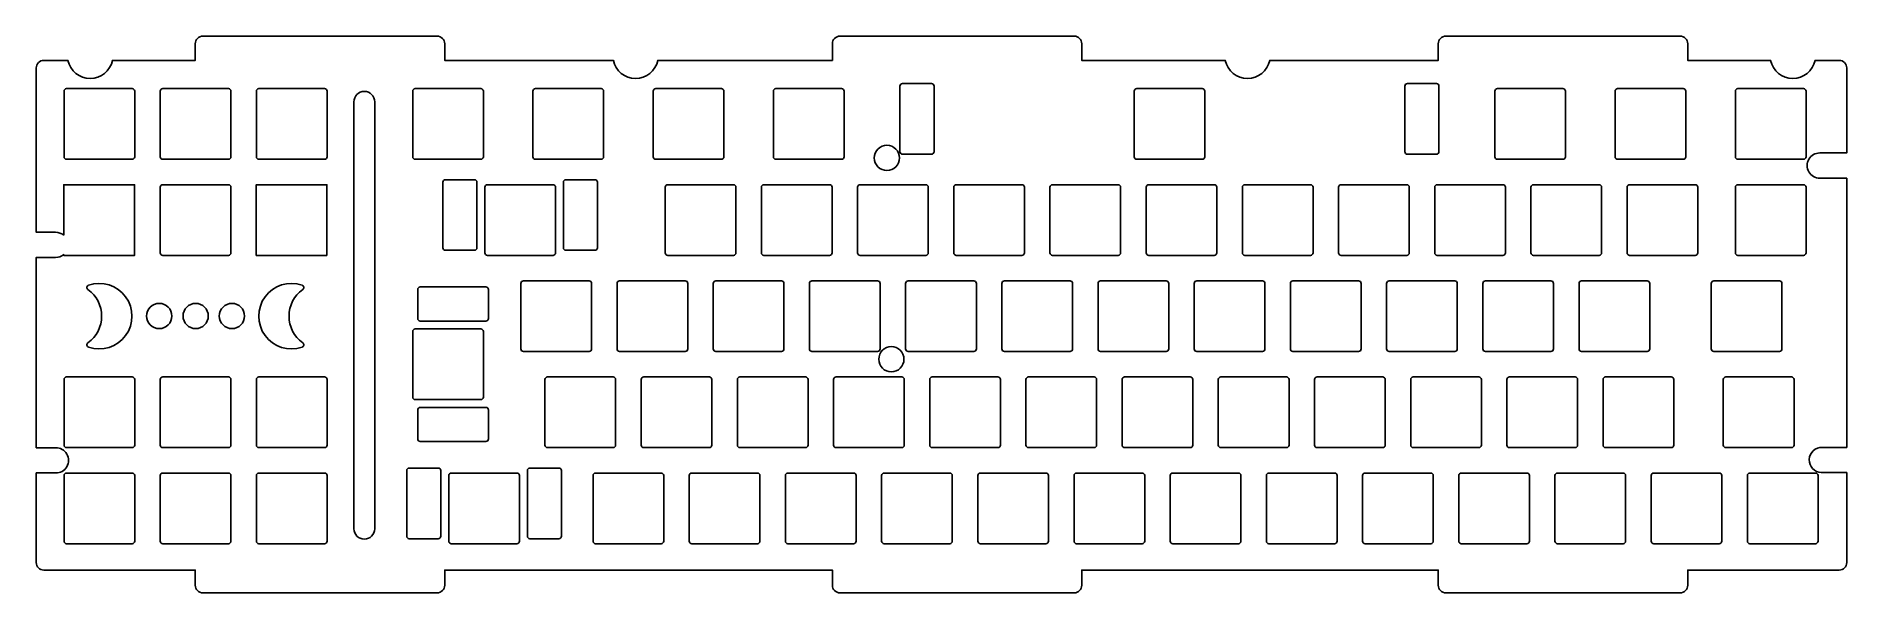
# Model space of a CAD drawing. Header units: millimetres. Extents: x -360 to -2, y -107 to 3.
import ezdxf

# ---------------------------------------------------------------- set-up
doc = ezdxf.new("R2010")
doc.units = ezdxf.units.MM
doc.layers.get('0').update_dxf_attribs({"linetype": 'CONTINUOUS'})

msp = doc.modelspace()

# ---------------------------------------------------------------- linework, layer by layer
for points in [[(-354.9, -36.58), (-354.9, -26.58), (-340.9, -26.58), (-340.9, -40.58), (-354.9, -40.58), (-354.9, -40.42, -0.177431), (-356.52, -41), (-360.37, -41), (-360.37, -78.71), (-356.5, -78.71, -1.019921), (-356.5, -83.71), (-360.37, -83.71), (-360.37, -101.46, 0.414214), (-358.87, -102.96), (-328.87, -102.96), (-328.87, -105.96, 0.414214), (-327.37, -107.46), (-280.97, -107.46, 0.414214), (-279.47, -105.96), (-279.47, -102.96), (-202.7, -102.96), (-202.7, -105.96, 0.414214), (-201.2, -107.46), (-154.8, -107.46, 0.414214), (-153.3, -105.96), (-153.3, -102.96), (-82.7, -102.96), (-82.7, -105.96, 0.414214), (-81.2, -107.46), (-34.8, -107.46, 0.414214), (-33.3, -105.96), (-33.3, -102.96), (-3.3, -102.96, 0.414214), (-1.8, -101.46), (-1.8, -83.63), (-6.82, -83.63), (-6.82, -83.63, -1), (-6.64, -78.63), (-1.8, -78.63), (-1.8, -25.28), (-7.14, -25.28, -1.000399), (-7.14, -20.28), (-1.8, -20.28), (-1.8, -3.44, 0.414214), (-3.3, -1.94), (-8.09, -1.94, -0.81227), (-16.9, -1.94), (-33.3, -1.94), (-33.3, 1.36, 0.414214), (-34.8, 2.86), (-81.2, 2.86, 0.414214), (-82.7, 1.36), (-82.7, -1.94), (-116.09, -1.94, -0.81227), (-124.9, -1.94), (-153.3, -1.94), (-153.3, 1.36, 0.414214), (-154.8, 2.86), (-201.2, 2.86, 0.414214), (-202.7, 1.36), (-202.7, -1.94), (-237.26, -1.94, -0.81227), (-246.07, -1.94), (-279.47, -1.94), (-279.47, 1.36, 0.414214), (-280.97, 2.86), (-327.37, 2.86, 0.414214), (-328.87, 1.36), (-328.87, -1.94), (-345.26, -1.94, -0.81227), (-354.07, -1.94), (-358.87, -1.94, 0.414214), (-360.37, -3.44), (-360.37, -36), (-356.52, -36), (-356.52, -36, -0.177431)], [(-354.9, -36.58), (-354.9, -26.58), (-340.9, -26.58), (-340.9, -40.58), (-354.9, -40.58), (-354.9, -40.42, -0.177431), (-356.52, -41), (-360.37, -41), (-360.37, -78.71), (-356.5, -78.71, -1.019921), (-356.5, -83.71), (-360.37, -83.71), (-360.37, -101.46, 0.414214), (-358.87, -102.96), (-328.87, -102.96), (-328.87, -105.96, 0.414214), (-327.37, -107.46), (-280.97, -107.46, 0.414214), (-279.47, -105.96), (-279.47, -102.96), (-202.7, -102.96), (-202.7, -105.96, 0.414214), (-201.2, -107.46), (-154.8, -107.46, 0.414214), (-153.3, -105.96), (-153.3, -102.96), (-82.7, -102.96), (-82.7, -105.96, 0.414214), (-81.2, -107.46), (-34.8, -107.46, 0.414214), (-33.3, -105.96), (-33.3, -102.96), (-3.3, -102.96, 0.414214), (-1.8, -101.46), (-1.8, -83.63), (-6.82, -83.63), (-6.82, -83.63, -1), (-6.64, -78.63), (-1.8, -78.63), (-1.8, -25.28), (-7.14, -25.28, -1.000399), (-7.14, -20.28), (-1.8, -20.28), (-1.8, -3.44, 0.414214), (-3.3, -1.94), (-8.09, -1.94, -0.81227), (-16.9, -1.94), (-33.3, -1.94), (-33.3, 1.36, 0.414214), (-34.8, 2.86), (-81.2, 2.86, 0.414214), (-82.7, 1.36), (-82.7, -1.94), (-116.09, -1.94, -0.81227), (-124.9, -1.94), (-153.3, -1.94), (-153.3, 1.36, 0.414214), (-154.8, 2.86), (-201.2, 2.86, 0.414214), (-202.7, 1.36), (-202.7, -1.94), (-237.26, -1.94, -0.81227), (-246.07, -1.94), (-279.47, -1.94), (-279.47, 1.36, 0.414214), (-280.97, 2.86), (-327.37, 2.86, 0.414214), (-328.87, 1.36), (-328.87, -1.94), (-345.26, -1.94, -0.81227), (-354.07, -1.94), (-358.87, -1.94, 0.414214), (-360.37, -3.44), (-360.37, -36), (-356.52, -36), (-356.52, -36, -0.177431)], [(-188.81, -6.53, 0.414214), (-189.31, -7.03), (-189.31, -20.03, 0.414214), (-188.81, -20.53), (-183.06, -20.53, 0.414214), (-182.56, -20.03), (-182.56, -7.03, 0.414214), (-183.06, -6.53)], [(-188.81, -6.53, 0.414214), (-189.31, -7.03), (-189.31, -20.03, 0.414214), (-188.81, -20.53), (-183.06, -20.53, 0.414214), (-182.56, -20.03), (-182.56, -7.03, 0.414214), (-183.06, -6.53)], [(-82.56, -7.03, 0.414214), (-83.06, -6.53), (-88.81, -6.53, 0.414214), (-89.31, -7.03), (-89.31, -20.03, 0.414214), (-88.81, -20.53), (-83.06, -20.53, 0.414214), (-82.56, -20.03)], [(-82.56, -7.03, 0.414214), (-83.06, -6.53), (-88.81, -6.53, 0.414214), (-89.31, -7.03), (-89.31, -20.03, 0.414214), (-88.81, -20.53), (-83.06, -20.53, 0.414214), (-82.56, -20.03)], [(-354.36, -7.53), (-341.36, -7.53, -0.414214), (-340.86, -8.03), (-340.86, -21.03, -0.414214), (-341.36, -21.53), (-354.36, -21.53, -0.414214), (-354.86, -21.03), (-354.86, -8.03, -0.414214)], [(-354.36, -7.53), (-341.36, -7.53, -0.414214), (-340.86, -8.03), (-340.86, -21.03, -0.414214), (-341.36, -21.53), (-354.36, -21.53, -0.414214), (-354.86, -21.03), (-354.86, -8.03, -0.414214)], [(-322.31, -21.53), (-335.31, -21.53, -0.414214), (-335.81, -21.03), (-335.81, -8.03, -0.414214), (-335.31, -7.53), (-322.31, -7.53, -0.414214), (-321.81, -8.03), (-321.81, -21.03, -0.414214)], [(-322.31, -21.53), (-335.31, -21.53, -0.414214), (-335.81, -21.03), (-335.81, -8.03, -0.414214), (-335.31, -7.53), (-322.31, -7.53, -0.414214), (-321.81, -8.03), (-321.81, -21.03, -0.414214)], [(-302.76, -8.03, 0.414214), (-303.26, -7.53), (-316.26, -7.53, 0.414214), (-316.76, -8.03), (-316.76, -21.03, 0.414214), (-316.26, -21.53), (-303.26, -21.53, 0.414214), (-302.76, -21.03)], [(-302.76, -8.03, 0.414214), (-303.26, -7.53), (-316.26, -7.53, 0.414214), (-316.76, -8.03), (-316.76, -21.03, 0.414214), (-316.26, -21.53), (-303.26, -21.53, 0.414214), (-302.76, -21.03)], [(-297.45, -94.76, 1), (-293.33, -94.76), (-293.33, -10.14, 1), (-297.45, -10.14)], [(-297.45, -94.76, 1), (-293.33, -94.76), (-293.33, -10.14, 1), (-297.45, -10.14)], [(-285.81, -21.03), (-285.81, -8.03, -0.414214), (-285.31, -7.53), (-272.31, -7.53, -0.414214), (-271.81, -8.03), (-271.81, -21.03, -0.414214), (-272.31, -21.53), (-285.31, -21.53, -0.414214)], [(-285.81, -21.03), (-285.81, -8.03, -0.414214), (-285.31, -7.53), (-272.31, -7.53, -0.414214), (-271.81, -8.03), (-271.81, -21.03, -0.414214), (-272.31, -21.53), (-285.31, -21.53, -0.414214)], [(-248.5, -21.53, 0.414214), (-248, -21.03), (-248, -8.03, 0.414214), (-248.5, -7.53), (-261.5, -7.53, 0.414214), (-262, -8.03), (-262, -21.03, 0.414214), (-261.5, -21.53)], [(-248.5, -21.53, 0.414214), (-248, -21.03), (-248, -8.03, 0.414214), (-248.5, -7.53), (-261.5, -7.53, 0.414214), (-262, -8.03), (-262, -21.03, 0.414214), (-261.5, -21.53)], [(-238.18, -21.03), (-238.18, -8.03, -0.414214), (-237.68, -7.53), (-224.68, -7.53, -0.414214), (-224.18, -8.03), (-224.18, -21.03, -0.414214), (-224.68, -21.53), (-237.68, -21.53, -0.414214)], [(-238.18, -21.03), (-238.18, -8.03, -0.414214), (-237.68, -7.53), (-224.68, -7.53, -0.414214), (-224.18, -8.03), (-224.18, -21.03, -0.414214), (-224.68, -21.53), (-237.68, -21.53, -0.414214)], [(-200.37, -8.03), (-200.37, -21.03, -0.414214), (-200.87, -21.53), (-213.87, -21.53, -0.414214), (-214.37, -21.03), (-214.37, -8.03, -0.414214), (-213.87, -7.53), (-200.87, -7.53, -0.414214)], [(-200.37, -8.03), (-200.37, -21.03, -0.414214), (-200.87, -21.53), (-213.87, -21.53, -0.414214), (-214.37, -21.03), (-214.37, -8.03, -0.414214), (-213.87, -7.53), (-200.87, -7.53, -0.414214)], [(-128.93, -8.03), (-128.93, -21.03, -0.414214), (-129.43, -21.53), (-142.43, -21.53, -0.414214), (-142.93, -21.03), (-142.93, -8.03, -0.414214), (-142.43, -7.53), (-129.43, -7.53, -0.414214)], [(-128.93, -8.03), (-128.93, -21.03, -0.414214), (-129.43, -21.53), (-142.43, -21.53, -0.414214), (-142.93, -21.03), (-142.93, -8.03, -0.414214), (-142.43, -7.53), (-129.43, -7.53, -0.414214)], [(-57.5, -8.03), (-57.5, -21.03, -0.414214), (-58, -21.53), (-71, -21.53, -0.414214), (-71.5, -21.03), (-71.5, -8.03, -0.414214), (-71, -7.53), (-58, -7.53, -0.414214)], [(-57.5, -8.03), (-57.5, -21.03, -0.414214), (-58, -21.53), (-71, -21.53, -0.414214), (-71.5, -21.03), (-71.5, -8.03, -0.414214), (-71, -7.53), (-58, -7.53, -0.414214)], [(-47.18, -7.53), (-34.18, -7.53, -0.414214), (-33.68, -8.03), (-33.68, -21.03, -0.414214), (-34.18, -21.53), (-47.18, -21.53, -0.414214), (-47.68, -21.03), (-47.68, -8.03, -0.414214)], [(-47.18, -7.53), (-34.18, -7.53, -0.414214), (-33.68, -8.03), (-33.68, -21.03, -0.414214), (-34.18, -21.53), (-47.18, -21.53, -0.414214), (-47.68, -21.03), (-47.68, -8.03, -0.414214)], [(-23.37, -7.53, 0.414214), (-23.87, -8.03), (-23.87, -21.03, 0.414214), (-23.37, -21.53), (-10.37, -21.53, 0.414214), (-9.87, -21.03), (-9.87, -8.03, 0.414214), (-10.37, -7.53)], [(-23.37, -7.53, 0.414214), (-23.87, -8.03), (-23.87, -21.03, 0.414214), (-23.37, -21.53), (-10.37, -21.53, 0.414214), (-9.87, -21.03), (-9.87, -8.03, 0.414214), (-10.37, -7.53)], [(-335.31, -26.58, 0.414214), (-335.81, -27.08), (-335.81, -40.08, 0.414214), (-335.31, -40.58), (-322.31, -40.58, 0.414214), (-321.81, -40.08), (-321.81, -27.08, 0.414214), (-322.31, -26.58)], [(-335.31, -26.58, 0.414214), (-335.81, -27.08), (-335.81, -40.08, 0.414214), (-335.31, -40.58), (-322.31, -40.58, 0.414214), (-321.81, -40.08), (-321.81, -27.08, 0.414214), (-322.31, -26.58)], [(-273.08, -26.08), (-273.08, -39.08, -0.414214), (-273.58, -39.58), (-279.33, -39.58, -0.414214), (-279.83, -39.08), (-279.83, -26.08, -0.414214), (-279.33, -25.58), (-273.58, -25.58, -0.414214)], [(-273.08, -26.08), (-273.08, -39.08, -0.414214), (-273.58, -39.58), (-279.33, -39.58, -0.414214), (-279.83, -39.08), (-279.83, -26.08, -0.414214), (-279.33, -25.58), (-273.58, -25.58, -0.414214)], [(-271.02, -26.58), (-258.02, -26.58, -0.414214), (-257.52, -27.08), (-257.52, -40.08, -0.414214), (-258.02, -40.58), (-271.02, -40.58, -0.414214), (-271.52, -40.08), (-271.52, -27.08, -0.414214)], [(-271.02, -26.58), (-258.02, -26.58, -0.414214), (-257.52, -27.08), (-257.52, -40.08, -0.414214), (-258.02, -40.58), (-271.02, -40.58, -0.414214), (-271.52, -40.08), (-271.52, -27.08, -0.414214)], [(-249.71, -39.58, 0.414214), (-249.21, -39.08), (-249.21, -26.08, 0.414214), (-249.71, -25.58), (-255.46, -25.58, 0.414214), (-255.96, -26.08), (-255.96, -39.08, 0.414214), (-255.46, -39.58)], [(-249.71, -39.58, 0.414214), (-249.21, -39.08), (-249.21, -26.08, 0.414214), (-249.71, -25.58), (-255.46, -25.58, 0.414214), (-255.96, -26.08), (-255.96, -39.08, 0.414214), (-255.46, -39.58)], [(-221.8, -27.08), (-221.8, -40.08, -0.414214), (-222.3, -40.58), (-235.3, -40.58, -0.414214), (-235.8, -40.08), (-235.8, -27.08, -0.414214), (-235.3, -26.58), (-222.3, -26.58, -0.414214)], [(-221.8, -27.08), (-221.8, -40.08, -0.414214), (-222.3, -40.58), (-235.3, -40.58, -0.414214), (-235.8, -40.08), (-235.8, -27.08, -0.414214), (-235.3, -26.58), (-222.3, -26.58, -0.414214)], [(-203.25, -40.58, 0.414214), (-202.75, -40.08), (-202.75, -27.08, 0.414214), (-203.25, -26.58), (-216.25, -26.58, 0.414214), (-216.75, -27.08), (-216.75, -40.08, 0.414214), (-216.25, -40.58)], [(-203.25, -40.58, 0.414214), (-202.75, -40.08), (-202.75, -27.08, 0.414214), (-203.25, -26.58), (-216.25, -26.58, 0.414214), (-216.75, -27.08), (-216.75, -40.08, 0.414214), (-216.25, -40.58)], [(-184.2, -40.58, 0.414214), (-183.7, -40.08), (-183.7, -27.08, 0.414214), (-184.2, -26.58), (-197.2, -26.58, 0.414214), (-197.7, -27.08), (-197.7, -40.08, 0.414214), (-197.2, -40.58)], [(-184.2, -40.58, 0.414214), (-183.7, -40.08), (-183.7, -27.08, 0.414214), (-184.2, -26.58), (-197.2, -26.58, 0.414214), (-197.7, -27.08), (-197.7, -40.08, 0.414214), (-197.2, -40.58)], [(-164.65, -27.08, 0.414214), (-165.15, -26.58), (-178.15, -26.58, 0.414214), (-178.65, -27.08), (-178.65, -40.08, 0.414214), (-178.15, -40.58), (-165.15, -40.58, 0.414214), (-164.65, -40.08)], [(-164.65, -27.08, 0.414214), (-165.15, -26.58), (-178.15, -26.58, 0.414214), (-178.65, -27.08), (-178.65, -40.08, 0.414214), (-178.15, -40.58), (-165.15, -40.58, 0.414214), (-164.65, -40.08)], [(-159.6, -40.08, 0.414214), (-159.1, -40.58), (-146.1, -40.58, 0.414214), (-145.6, -40.08), (-145.6, -27.08, 0.414214), (-146.1, -26.58), (-159.1, -26.58, 0.414214), (-159.6, -27.08)], [(-159.6, -40.08, 0.414214), (-159.1, -40.58), (-146.1, -40.58, 0.414214), (-145.6, -40.08), (-145.6, -27.08, 0.414214), (-146.1, -26.58), (-159.1, -26.58, 0.414214), (-159.6, -27.08)], [(-126.55, -27.08, 0.414214), (-127.05, -26.58), (-140.05, -26.58, 0.414214), (-140.55, -27.08), (-140.55, -40.08, 0.414214), (-140.05, -40.58), (-127.05, -40.58, 0.414214), (-126.55, -40.08)], [(-126.55, -27.08, 0.414214), (-127.05, -26.58), (-140.05, -26.58, 0.414214), (-140.55, -27.08), (-140.55, -40.08, 0.414214), (-140.05, -40.58), (-127.05, -40.58, 0.414214), (-126.55, -40.08)], [(-108, -40.58), (-121, -40.58, -0.414214), (-121.5, -40.08), (-121.5, -27.08, -0.414214), (-121, -26.58), (-108, -26.58, -0.414214), (-107.5, -27.08), (-107.5, -40.08, -0.414214)], [(-108, -40.58), (-121, -40.58, -0.414214), (-121.5, -40.08), (-121.5, -27.08, -0.414214), (-121, -26.58), (-108, -26.58, -0.414214), (-107.5, -27.08), (-107.5, -40.08, -0.414214)], [(-88.95, -40.58), (-101.95, -40.58, -0.414214), (-102.45, -40.08), (-102.45, -27.08, -0.414214), (-101.95, -26.58), (-88.95, -26.58, -0.414214), (-88.45, -27.08), (-88.45, -40.08, -0.414214)], [(-88.95, -40.58), (-101.95, -40.58, -0.414214), (-102.45, -40.08), (-102.45, -27.08, -0.414214), (-101.95, -26.58), (-88.95, -26.58, -0.414214), (-88.45, -27.08), (-88.45, -40.08, -0.414214)], [(-83.4, -40.08, 0.414214), (-82.9, -40.58), (-69.9, -40.58, 0.414214), (-69.4, -40.08), (-69.4, -27.08, 0.414214), (-69.9, -26.58), (-82.9, -26.58, 0.414214), (-83.4, -27.08)], [(-83.4, -40.08, 0.414214), (-82.9, -40.58), (-69.9, -40.58, 0.414214), (-69.4, -40.08), (-69.4, -27.08, 0.414214), (-69.9, -26.58), (-82.9, -26.58, 0.414214), (-83.4, -27.08)], [(-64.35, -40.08), (-64.35, -27.08, -0.414214), (-63.85, -26.58), (-50.85, -26.58, -0.414214), (-50.35, -27.08), (-50.35, -40.08, -0.414214), (-50.85, -40.58), (-63.85, -40.58, -0.414214)], [(-64.35, -40.08), (-64.35, -27.08, -0.414214), (-63.85, -26.58), (-50.85, -26.58, -0.414214), (-50.35, -27.08), (-50.35, -40.08, -0.414214), (-50.85, -40.58), (-63.85, -40.58, -0.414214)], [(-44.8, -26.58, 0.414214), (-45.3, -27.08), (-45.3, -40.08, 0.414214), (-44.8, -40.58), (-31.8, -40.58, 0.414214), (-31.3, -40.08), (-31.3, -27.08, 0.414214), (-31.8, -26.58)], [(-44.8, -26.58, 0.414214), (-45.3, -27.08), (-45.3, -40.08, 0.414214), (-44.8, -40.58), (-31.8, -40.58, 0.414214), (-31.3, -40.08), (-31.3, -27.08, 0.414214), (-31.8, -26.58)], [(-23.37, -26.58, 0.414214), (-23.87, -27.08), (-23.87, -40.08, 0.414214), (-23.37, -40.58), (-10.37, -40.58, 0.414214), (-9.87, -40.08), (-9.87, -27.08, 0.414214), (-10.37, -26.58)], [(-23.37, -26.58, 0.414214), (-23.87, -27.08), (-23.87, -40.08, 0.414214), (-23.37, -40.58), (-10.37, -40.58, 0.414214), (-9.87, -40.08), (-9.87, -27.08, 0.414214), (-10.37, -26.58)], [(-350.11, -57.9, 0.512989), (-350.11, -47.35, -0.610914), (-349.98, -46.47, -1.392399), (-349.98, -58.78, -0.610914)], [(-350.11, -57.9, 0.512989), (-350.11, -47.35, -0.610914), (-349.98, -46.47, -1.392399), (-349.98, -58.78, -0.610914)], [(-307.59, -47.35, 0.512989), (-307.59, -57.9, -0.610914), (-307.72, -58.78, -1.392399), (-307.72, -46.47, -0.610914)], [(-307.59, -47.35, 0.512989), (-307.59, -57.9, -0.610914), (-307.72, -58.78, -1.392399), (-307.72, -46.47, -0.610914)], [(-263.88, -45.63, 0.414214), (-264.38, -46.13), (-264.38, -59.13, 0.414214), (-263.88, -59.63), (-250.88, -59.63, 0.414214), (-250.38, -59.13), (-250.38, -46.13, 0.414214), (-250.88, -45.63)], [(-263.88, -45.63, 0.414214), (-264.38, -46.13), (-264.38, -59.13, 0.414214), (-263.88, -59.63), (-250.88, -59.63, 0.414214), (-250.38, -59.13), (-250.38, -46.13, 0.414214), (-250.88, -45.63)], [(-245.33, -59.13), (-245.33, -46.13, -0.414214), (-244.83, -45.63), (-231.83, -45.63, -0.414214), (-231.33, -46.13), (-231.33, -59.13, -0.414214), (-231.83, -59.63), (-244.83, -59.63, -0.414214)], [(-245.33, -59.13), (-245.33, -46.13, -0.414214), (-244.83, -45.63), (-231.83, -45.63, -0.414214), (-231.33, -46.13), (-231.33, -59.13, -0.414214), (-231.83, -59.63), (-244.83, -59.63, -0.414214)], [(-212.78, -59.63), (-225.78, -59.63, -0.414214), (-226.28, -59.13), (-226.28, -46.13, -0.414214), (-225.78, -45.63), (-212.78, -45.63, -0.414214), (-212.28, -46.13), (-212.28, -59.13, -0.414214)], [(-212.78, -59.63), (-225.78, -59.63, -0.414214), (-226.28, -59.13), (-226.28, -46.13, -0.414214), (-225.78, -45.63), (-212.78, -45.63, -0.414214), (-212.28, -46.13), (-212.28, -59.13, -0.414214)], [(-193.73, -59.63, 0.414214), (-193.23, -59.13), (-193.23, -46.13, 0.414214), (-193.73, -45.63), (-206.73, -45.63, 0.414214), (-207.23, -46.13), (-207.23, -59.13, 0.414214), (-206.73, -59.63)], [(-193.73, -59.63, 0.414214), (-193.23, -59.13), (-193.23, -46.13, 0.414214), (-193.73, -45.63), (-206.73, -45.63, 0.414214), (-207.23, -46.13), (-207.23, -59.13, 0.414214), (-206.73, -59.63)], [(-187.68, -45.63), (-174.68, -45.63, -0.414214), (-174.18, -46.13), (-174.18, -59.13, -0.414214), (-174.68, -59.63), (-187.68, -59.63, -0.414214), (-188.18, -59.13), (-188.18, -46.13, -0.414214)], [(-187.68, -45.63), (-174.68, -45.63, -0.414214), (-174.18, -46.13), (-174.18, -59.13, -0.414214), (-174.68, -59.63), (-187.68, -59.63, -0.414214), (-188.18, -59.13), (-188.18, -46.13, -0.414214)], [(-168.63, -45.63), (-155.63, -45.63, -0.414214), (-155.13, -46.13), (-155.13, -59.13, -0.414214), (-155.63, -59.63), (-168.63, -59.63, -0.414214), (-169.13, -59.13), (-169.13, -46.13, -0.414214)], [(-168.63, -45.63), (-155.63, -45.63, -0.414214), (-155.13, -46.13), (-155.13, -59.13, -0.414214), (-155.63, -59.63), (-168.63, -59.63, -0.414214), (-169.13, -59.13), (-169.13, -46.13, -0.414214)], [(-149.58, -45.63, 0.414214), (-150.08, -46.13), (-150.08, -59.13, 0.414214), (-149.58, -59.63), (-136.58, -59.63, 0.414214), (-136.08, -59.13), (-136.08, -46.13, 0.414214), (-136.58, -45.63)], [(-149.58, -45.63, 0.414214), (-150.08, -46.13), (-150.08, -59.13, 0.414214), (-149.58, -59.63), (-136.58, -59.63, 0.414214), (-136.08, -59.13), (-136.08, -46.13, 0.414214), (-136.58, -45.63)], [(-131.03, -59.13), (-131.03, -46.13, -0.414214), (-130.53, -45.63), (-117.53, -45.63, -0.414214), (-117.03, -46.13), (-117.03, -59.13, -0.414214), (-117.53, -59.63), (-130.53, -59.63, -0.414214)], [(-131.03, -59.13), (-131.03, -46.13, -0.414214), (-130.53, -45.63), (-117.53, -45.63, -0.414214), (-117.03, -46.13), (-117.03, -59.13, -0.414214), (-117.53, -59.63), (-130.53, -59.63, -0.414214)], [(-111.98, -59.13), (-111.98, -46.13, -0.414214), (-111.48, -45.63), (-98.48, -45.63, -0.414214), (-97.98, -46.13), (-97.98, -59.13, -0.414214), (-98.48, -59.63), (-111.48, -59.63, -0.414214)], [(-111.98, -59.13), (-111.98, -46.13, -0.414214), (-111.48, -45.63), (-98.48, -45.63, -0.414214), (-97.98, -46.13), (-97.98, -59.13, -0.414214), (-98.48, -59.63), (-111.48, -59.63, -0.414214)], [(-79.43, -59.63), (-92.43, -59.63, -0.414214), (-92.93, -59.13), (-92.93, -46.13, -0.414214), (-92.43, -45.63), (-79.43, -45.63, -0.414214), (-78.93, -46.13), (-78.93, -59.13, -0.414214)], [(-79.43, -59.63), (-92.43, -59.63, -0.414214), (-92.93, -59.13), (-92.93, -46.13, -0.414214), (-92.43, -45.63), (-79.43, -45.63, -0.414214), (-78.93, -46.13), (-78.93, -59.13, -0.414214)], [(-59.88, -46.13), (-59.88, -59.13, -0.414214), (-60.38, -59.63), (-73.38, -59.63, -0.414214), (-73.88, -59.13), (-73.88, -46.13, -0.414214), (-73.38, -45.63), (-60.38, -45.63, -0.414214)], [(-59.88, -46.13), (-59.88, -59.13, -0.414214), (-60.38, -59.63), (-73.38, -59.63, -0.414214), (-73.88, -59.13), (-73.88, -46.13, -0.414214), (-73.38, -45.63), (-60.38, -45.63, -0.414214)], [(-40.83, -46.13), (-40.83, -59.13, -0.414214), (-41.33, -59.63), (-54.33, -59.63, -0.414214), (-54.83, -59.13), (-54.83, -46.13, -0.414214), (-54.33, -45.63), (-41.33, -45.63, -0.414214)], [(-40.83, -46.13), (-40.83, -59.13, -0.414214), (-41.33, -59.63), (-54.33, -59.63, -0.414214), (-54.83, -59.13), (-54.83, -46.13, -0.414214), (-54.33, -45.63), (-41.33, -45.63, -0.414214)], [(-14.63, -46.13), (-14.63, -59.13, -0.414214), (-15.13, -59.63), (-28.13, -59.63, -0.414214), (-28.63, -59.13), (-28.63, -46.13, -0.414214), (-28.13, -45.63), (-15.13, -45.63, -0.414214)], [(-14.63, -46.13), (-14.63, -59.13, -0.414214), (-15.13, -59.63), (-28.13, -59.63, -0.414214), (-28.63, -59.13), (-28.63, -46.13, -0.414214), (-28.13, -45.63), (-15.13, -45.63, -0.414214)], [(-271.31, -53.59, 0.414214), (-270.81, -53.09), (-270.81, -47.34, 0.414214), (-271.31, -46.84), (-284.31, -46.84, 0.414214), (-284.81, -47.34), (-284.81, -53.09, 0.414214), (-284.31, -53.59)], [(-271.31, -53.59, 0.414214), (-270.81, -53.09), (-270.81, -47.34, 0.414214), (-271.31, -46.84), (-284.31, -46.84, 0.414214), (-284.81, -47.34), (-284.81, -53.09, 0.414214), (-284.31, -53.59)], [(-285.31, -55.16, 0.414214), (-285.81, -55.66), (-285.81, -68.66, 0.414214), (-285.31, -69.16), (-272.31, -69.16, 0.414214), (-271.81, -68.66), (-271.81, -55.66, 0.414214), (-272.31, -55.16)], [(-285.31, -55.16, 0.414214), (-285.81, -55.66), (-285.81, -68.66, 0.414214), (-285.31, -69.16), (-272.31, -69.16, 0.414214), (-271.81, -68.66), (-271.81, -55.66, 0.414214), (-272.31, -55.16)], [(-354.36, -64.68), (-341.36, -64.68, -0.414214), (-340.86, -65.18), (-340.86, -78.18, -0.414214), (-341.36, -78.68), (-354.36, -78.68, -0.414214), (-354.86, -78.18), (-354.86, -65.18, -0.414214)], [(-354.36, -64.68), (-341.36, -64.68, -0.414214), (-340.86, -65.18), (-340.86, -78.18, -0.414214), (-341.36, -78.68), (-354.36, -78.68, -0.414214), (-354.86, -78.18), (-354.86, -65.18, -0.414214)], [(-322.31, -78.68), (-335.31, -78.68, -0.414214), (-335.81, -78.18), (-335.81, -65.18, -0.414214), (-335.31, -64.68), (-322.31, -64.68, -0.414214), (-321.81, -65.18), (-321.81, -78.18, -0.414214)], [(-322.31, -78.68), (-335.31, -78.68, -0.414214), (-335.81, -78.18), (-335.81, -65.18, -0.414214), (-335.31, -64.68), (-322.31, -64.68, -0.414214), (-321.81, -65.18), (-321.81, -78.18, -0.414214)], [(-302.76, -65.18), (-302.76, -78.18, -0.414214), (-303.26, -78.68), (-316.26, -78.68, -0.414214), (-316.76, -78.18), (-316.76, -65.18, -0.414214), (-316.26, -64.68), (-303.26, -64.68, -0.414214)], [(-302.76, -65.18), (-302.76, -78.18, -0.414214), (-303.26, -78.68), (-316.26, -78.68, -0.414214), (-316.76, -78.18), (-316.76, -65.18, -0.414214), (-316.26, -64.68), (-303.26, -64.68, -0.414214)], [(-259.11, -64.68), (-246.11, -64.68, -0.414214), (-245.61, -65.18), (-245.61, -78.18, -0.414214), (-246.11, -78.68), (-259.11, -78.68, -0.414214), (-259.61, -78.18), (-259.61, -65.18, -0.414214)], [(-259.11, -64.68), (-246.11, -64.68, -0.414214), (-245.61, -65.18), (-245.61, -78.18, -0.414214), (-246.11, -78.68), (-259.11, -78.68, -0.414214), (-259.61, -78.18), (-259.61, -65.18, -0.414214)], [(-226.56, -65.18), (-226.56, -78.18, -0.414214), (-227.06, -78.68), (-240.06, -78.68, -0.414214), (-240.56, -78.18), (-240.56, -65.18, -0.414214), (-240.06, -64.68), (-227.06, -64.68, -0.414214)], [(-226.56, -65.18), (-226.56, -78.18, -0.414214), (-227.06, -78.68), (-240.06, -78.68, -0.414214), (-240.56, -78.18), (-240.56, -65.18, -0.414214), (-240.06, -64.68), (-227.06, -64.68, -0.414214)], [(-207.51, -65.18), (-207.51, -78.18, -0.414214), (-208.01, -78.68), (-221.01, -78.68, -0.414214), (-221.51, -78.18), (-221.51, -65.18, -0.414214), (-221.01, -64.68), (-208.01, -64.68, -0.414214)], [(-207.51, -65.18), (-207.51, -78.18, -0.414214), (-208.01, -78.68), (-221.01, -78.68, -0.414214), (-221.51, -78.18), (-221.51, -65.18, -0.414214), (-221.01, -64.68), (-208.01, -64.68, -0.414214)], [(-202.46, -78.18, 0.414214), (-201.96, -78.68), (-188.96, -78.68, 0.414214), (-188.46, -78.18), (-188.46, -65.18, 0.414214), (-188.96, -64.68), (-201.96, -64.68, 0.414214), (-202.46, -65.18)], [(-202.46, -78.18, 0.414214), (-201.96, -78.68), (-188.96, -78.68, 0.414214), (-188.46, -78.18), (-188.46, -65.18, 0.414214), (-188.96, -64.68), (-201.96, -64.68, 0.414214), (-202.46, -65.18)], [(-183.41, -78.18, 0.414214), (-182.91, -78.68), (-169.91, -78.68, 0.414214), (-169.41, -78.18), (-169.41, -65.18, 0.414214), (-169.91, -64.68), (-182.91, -64.68, 0.414214), (-183.41, -65.18)], [(-183.41, -78.18, 0.414214), (-182.91, -78.68), (-169.91, -78.68, 0.414214), (-169.41, -78.18), (-169.41, -65.18, 0.414214), (-169.91, -64.68), (-182.91, -64.68, 0.414214), (-183.41, -65.18)], [(-164.36, -78.18, 0.414214), (-163.86, -78.68), (-150.86, -78.68, 0.414214), (-150.36, -78.18), (-150.36, -65.18, 0.414214), (-150.86, -64.68), (-163.86, -64.68, 0.414214), (-164.36, -65.18)], [(-164.36, -78.18, 0.414214), (-163.86, -78.68), (-150.86, -78.68, 0.414214), (-150.36, -78.18), (-150.36, -65.18, 0.414214), (-150.86, -64.68), (-163.86, -64.68, 0.414214), (-164.36, -65.18)], [(-131.81, -78.68, 0.414214), (-131.31, -78.18), (-131.31, -65.18, 0.414214), (-131.81, -64.68), (-144.81, -64.68, 0.414214), (-145.31, -65.18), (-145.31, -78.18, 0.414214), (-144.81, -78.68)], [(-131.81, -78.68, 0.414214), (-131.31, -78.18), (-131.31, -65.18, 0.414214), (-131.81, -64.68), (-144.81, -64.68, 0.414214), (-145.31, -65.18), (-145.31, -78.18, 0.414214), (-144.81, -78.68)], [(-125.76, -64.68, 0.414214), (-126.26, -65.18), (-126.26, -78.18, 0.414214), (-125.76, -78.68), (-112.76, -78.68, 0.414214), (-112.26, -78.18), (-112.26, -65.18, 0.414214), (-112.76, -64.68)], [(-125.76, -64.68, 0.414214), (-126.26, -65.18), (-126.26, -78.18, 0.414214), (-125.76, -78.68), (-112.76, -78.68, 0.414214), (-112.26, -78.18), (-112.26, -65.18, 0.414214), (-112.76, -64.68)], [(-93.21, -65.18, 0.414214), (-93.71, -64.68), (-106.71, -64.68, 0.414214), (-107.21, -65.18), (-107.21, -78.18, 0.414214), (-106.71, -78.68), (-93.71, -78.68, 0.414214), (-93.21, -78.18)], [(-93.21, -65.18, 0.414214), (-93.71, -64.68), (-106.71, -64.68, 0.414214), (-107.21, -65.18), (-107.21, -78.18, 0.414214), (-106.71, -78.68), (-93.71, -78.68, 0.414214), (-93.21, -78.18)], [(-74.16, -65.18), (-74.16, -78.18, -0.414214), (-74.66, -78.68), (-87.66, -78.68, -0.414214), (-88.16, -78.18), (-88.16, -65.18, -0.414214), (-87.66, -64.68), (-74.66, -64.68, -0.414214)], [(-74.16, -65.18), (-74.16, -78.18, -0.414214), (-74.66, -78.68), (-87.66, -78.68, -0.414214), (-88.16, -78.18), (-88.16, -65.18, -0.414214), (-87.66, -64.68), (-74.66, -64.68, -0.414214)], [(-55.61, -78.68), (-68.61, -78.68, -0.414214), (-69.11, -78.18), (-69.11, -65.18, -0.414214), (-68.61, -64.68), (-55.61, -64.68, -0.414214), (-55.11, -65.18), (-55.11, -78.18, -0.414214)], [(-55.61, -78.68), (-68.61, -78.68, -0.414214), (-69.11, -78.18), (-69.11, -65.18, -0.414214), (-68.61, -64.68), (-55.61, -64.68, -0.414214), (-55.11, -65.18), (-55.11, -78.18, -0.414214)], [(-36.06, -65.18), (-36.06, -78.18, -0.414214), (-36.56, -78.68), (-49.56, -78.68, -0.414214), (-50.06, -78.18), (-50.06, -65.18, -0.414214), (-49.56, -64.68), (-36.56, -64.68, -0.414214)], [(-36.06, -65.18), (-36.06, -78.18, -0.414214), (-36.56, -78.68), (-49.56, -78.68, -0.414214), (-50.06, -78.18), (-50.06, -65.18, -0.414214), (-49.56, -64.68), (-36.56, -64.68, -0.414214)], [(-25.75, -64.68), (-12.75, -64.68, -0.414214), (-12.25, -65.18), (-12.25, -78.18, -0.414214), (-12.75, -78.68), (-25.75, -78.68, -0.414214), (-26.25, -78.18), (-26.25, -65.18, -0.414214)], [(-25.75, -64.68), (-12.75, -64.68, -0.414214), (-12.25, -65.18), (-12.25, -78.18, -0.414214), (-12.75, -78.68), (-25.75, -78.68, -0.414214), (-26.25, -78.18), (-26.25, -65.18, -0.414214)], [(-284.31, -70.72, 0.414214), (-284.81, -71.22), (-284.81, -76.97, 0.414214), (-284.31, -77.47), (-271.31, -77.47, 0.414214), (-270.81, -76.97), (-270.81, -71.22, 0.414214), (-271.31, -70.72)], [(-284.31, -70.72, 0.414214), (-284.81, -71.22), (-284.81, -76.97, 0.414214), (-284.31, -77.47), (-271.31, -77.47, 0.414214), (-270.81, -76.97), (-270.81, -71.22, 0.414214), (-271.31, -70.72)], [(-341.36, -97.73, 0.414214), (-340.86, -97.23), (-340.86, -84.23, 0.414214), (-341.36, -83.73), (-354.36, -83.73, 0.414214), (-354.86, -84.23), (-354.86, -97.23, 0.414214), (-354.36, -97.73)], [(-341.36, -97.73, 0.414214), (-340.86, -97.23), (-340.86, -84.23, 0.414214), (-341.36, -83.73), (-354.36, -83.73, 0.414214), (-354.86, -84.23), (-354.86, -97.23, 0.414214), (-354.36, -97.73)], [(-321.81, -84.23), (-321.81, -97.23, -0.414214), (-322.31, -97.73), (-335.31, -97.73, -0.414214), (-335.81, -97.23), (-335.81, -84.23, -0.414214), (-335.31, -83.73), (-322.31, -83.73, -0.414214)], [(-321.81, -84.23), (-321.81, -97.23, -0.414214), (-322.31, -97.73), (-335.31, -97.73, -0.414214), (-335.81, -97.23), (-335.81, -84.23, -0.414214), (-335.31, -83.73), (-322.31, -83.73, -0.414214)], [(-316.76, -97.23, 0.414214), (-316.26, -97.73), (-303.26, -97.73, 0.414214), (-302.76, -97.23), (-302.76, -84.23, 0.414214), (-303.26, -83.73), (-316.26, -83.73, 0.414214), (-316.76, -84.23)], [(-316.76, -97.23, 0.414214), (-316.26, -97.73), (-303.26, -97.73, 0.414214), (-302.76, -97.23), (-302.76, -84.23, 0.414214), (-303.26, -83.73), (-316.26, -83.73, 0.414214), (-316.76, -84.23)], [(-286.98, -96.23), (-286.98, -83.23, -0.414214), (-286.48, -82.73), (-280.73, -82.73, -0.414214), (-280.23, -83.23), (-280.23, -96.23, -0.414214), (-280.73, -96.73), (-286.48, -96.73, -0.414214)], [(-286.98, -96.23), (-286.98, -83.23, -0.414214), (-286.48, -82.73), (-280.73, -82.73, -0.414214), (-280.23, -83.23), (-280.23, -96.23, -0.414214), (-280.73, -96.73), (-286.48, -96.73, -0.414214)], [(-264.66, -84.23), (-264.66, -97.23, -0.414214), (-265.16, -97.73), (-278.16, -97.73, -0.414214), (-278.66, -97.23), (-278.66, -84.23, -0.414214), (-278.16, -83.73), (-265.16, -83.73, -0.414214)], [(-264.66, -84.23), (-264.66, -97.23, -0.414214), (-265.16, -97.73), (-278.16, -97.73, -0.414214), (-278.66, -97.23), (-278.66, -84.23, -0.414214), (-278.16, -83.73), (-265.16, -83.73, -0.414214)], [(-256.35, -83.23), (-256.35, -96.23, -0.414214), (-256.85, -96.73), (-262.6, -96.73, -0.414214), (-263.1, -96.23), (-263.1, -83.23, -0.414214), (-262.6, -82.73), (-256.85, -82.73, -0.414214)], [(-256.35, -83.23), (-256.35, -96.23, -0.414214), (-256.85, -96.73), (-262.6, -96.73, -0.414214), (-263.1, -96.23), (-263.1, -83.23, -0.414214), (-262.6, -82.73), (-256.85, -82.73, -0.414214)], [(-236.09, -84.23), (-236.09, -97.23, -0.414214), (-236.59, -97.73), (-249.59, -97.73, -0.414214), (-250.09, -97.23), (-250.09, -84.23, -0.414214), (-249.59, -83.73), (-236.59, -83.73, -0.414214)], [(-236.09, -84.23), (-236.09, -97.23, -0.414214), (-236.59, -97.73), (-249.59, -97.73, -0.414214), (-250.09, -97.23), (-250.09, -84.23, -0.414214), (-249.59, -83.73), (-236.59, -83.73, -0.414214)], [(-217.54, -97.73), (-230.54, -97.73, -0.414214), (-231.04, -97.23), (-231.04, -84.23, -0.414214), (-230.54, -83.73), (-217.54, -83.73, -0.414214), (-217.04, -84.23), (-217.04, -97.23, -0.414214)], [(-217.54, -97.73), (-230.54, -97.73, -0.414214), (-231.04, -97.23), (-231.04, -84.23, -0.414214), (-230.54, -83.73), (-217.54, -83.73, -0.414214), (-217.04, -84.23), (-217.04, -97.23, -0.414214)], [(-211.99, -97.23), (-211.99, -84.23, -0.414214), (-211.49, -83.73), (-198.49, -83.73, -0.414214), (-197.99, -84.23), (-197.99, -97.23, -0.414214), (-198.49, -97.73), (-211.49, -97.73, -0.414214)], [(-211.99, -97.23), (-211.99, -84.23, -0.414214), (-211.49, -83.73), (-198.49, -83.73, -0.414214), (-197.99, -84.23), (-197.99, -97.23, -0.414214), (-198.49, -97.73), (-211.49, -97.73, -0.414214)], [(-192.94, -97.23), (-192.94, -84.23, -0.414214), (-192.44, -83.73), (-179.44, -83.73, -0.414214), (-178.94, -84.23), (-178.94, -97.23, -0.414214), (-179.44, -97.73), (-192.44, -97.73, -0.414214)], [(-192.94, -97.23), (-192.94, -84.23, -0.414214), (-192.44, -83.73), (-179.44, -83.73, -0.414214), (-178.94, -84.23), (-178.94, -97.23, -0.414214), (-179.44, -97.73), (-192.44, -97.73, -0.414214)], [(-173.39, -83.73, 0.414214), (-173.89, -84.23), (-173.89, -97.23, 0.414214), (-173.39, -97.73), (-160.39, -97.73, 0.414214), (-159.89, -97.23), (-159.89, -84.23, 0.414214), (-160.39, -83.73)], [(-173.39, -83.73, 0.414214), (-173.89, -84.23), (-173.89, -97.23, 0.414214), (-173.39, -97.73), (-160.39, -97.73, 0.414214), (-159.89, -97.23), (-159.89, -84.23, 0.414214), (-160.39, -83.73)], [(-140.84, -84.23), (-140.84, -97.23, -0.414214), (-141.34, -97.73), (-154.34, -97.73, -0.414214), (-154.84, -97.23), (-154.84, -84.23, -0.414214), (-154.34, -83.73), (-141.34, -83.73, -0.414214)], [(-140.84, -84.23), (-140.84, -97.23, -0.414214), (-141.34, -97.73), (-154.34, -97.73, -0.414214), (-154.84, -97.23), (-154.84, -84.23, -0.414214), (-154.34, -83.73), (-141.34, -83.73, -0.414214)], [(-135.29, -83.73), (-122.29, -83.73, -0.414214), (-121.79, -84.23), (-121.79, -97.23, -0.414214), (-122.29, -97.73), (-135.29, -97.73, -0.414214), (-135.79, -97.23), (-135.79, -84.23, -0.414214)], [(-135.29, -83.73), (-122.29, -83.73, -0.414214), (-121.79, -84.23), (-121.79, -97.23, -0.414214), (-122.29, -97.73), (-135.29, -97.73, -0.414214), (-135.79, -97.23), (-135.79, -84.23, -0.414214)], [(-102.74, -84.23), (-102.74, -97.23, -0.414214), (-103.24, -97.73), (-116.24, -97.73, -0.414214), (-116.74, -97.23), (-116.74, -84.23, -0.414214), (-116.24, -83.73), (-103.24, -83.73, -0.414214)], [(-102.74, -84.23), (-102.74, -97.23, -0.414214), (-103.24, -97.73), (-116.24, -97.73, -0.414214), (-116.74, -97.23), (-116.74, -84.23, -0.414214), (-116.24, -83.73), (-103.24, -83.73, -0.414214)], [(-97.19, -83.73), (-84.19, -83.73, -0.414214), (-83.69, -84.23), (-83.69, -97.23, -0.414214), (-84.19, -97.73), (-97.19, -97.73, -0.414214), (-97.69, -97.23), (-97.69, -84.23, -0.414214)], [(-97.19, -83.73), (-84.19, -83.73, -0.414214), (-83.69, -84.23), (-83.69, -97.23, -0.414214), (-84.19, -97.73), (-97.19, -97.73, -0.414214), (-97.69, -97.23), (-97.69, -84.23, -0.414214)], [(-65.14, -97.73, 0.414214), (-64.64, -97.23), (-64.64, -84.23, 0.414214), (-65.14, -83.73), (-78.14, -83.73, 0.414214), (-78.64, -84.23), (-78.64, -97.23, 0.414214), (-78.14, -97.73)], [(-65.14, -97.73, 0.414214), (-64.64, -97.23), (-64.64, -84.23, 0.414214), (-65.14, -83.73), (-78.14, -83.73, 0.414214), (-78.64, -84.23), (-78.64, -97.23, 0.414214), (-78.14, -97.73)], [(-46.09, -97.73), (-59.09, -97.73, -0.414214), (-59.59, -97.23), (-59.59, -84.23, -0.414214), (-59.09, -83.73), (-46.09, -83.73, -0.414214), (-45.59, -84.23), (-45.59, -97.23, -0.414214)], [(-46.09, -97.73), (-59.09, -97.73, -0.414214), (-59.59, -97.23), (-59.59, -84.23, -0.414214), (-59.09, -83.73), (-46.09, -83.73, -0.414214), (-45.59, -84.23), (-45.59, -97.23, -0.414214)], [(-40.04, -83.73), (-27.04, -83.73, -0.414214), (-26.54, -84.23), (-26.54, -97.23, -0.414214), (-27.04, -97.73), (-40.04, -97.73, -0.414214), (-40.54, -97.23), (-40.54, -84.23, -0.414214)], [(-40.04, -83.73), (-27.04, -83.73, -0.414214), (-26.54, -84.23), (-26.54, -97.23, -0.414214), (-27.04, -97.73), (-40.04, -97.73, -0.414214), (-40.54, -97.23), (-40.54, -84.23, -0.414214)], [(-7.99, -97.73, 0.414214), (-7.49, -97.23), (-7.49, -84.23, 0.414214), (-7.99, -83.73), (-20.99, -83.73, 0.414214), (-21.49, -84.23), (-21.49, -97.23, 0.414214), (-20.99, -97.73)], [(-7.99, -97.73, 0.414214), (-7.49, -97.23), (-7.49, -84.23, 0.414214), (-7.99, -83.73), (-20.99, -83.73, 0.414214), (-21.49, -84.23), (-21.49, -97.23, 0.414214), (-20.99, -97.73)]]:
    msp.add_lwpolyline(points, format="xyb", close=True)
msp.add_lwpolyline([(-302.8, -40.58), (-316.8, -40.58), (-316.8, -26.58), (-302.8, -26.58)], close=True)
msp.add_lwpolyline([(-302.8, -40.58), (-316.8, -40.58), (-316.8, -26.58), (-302.8, -26.58)], close=True)
for centre in [(-191.89, -21.27), (-191.89, -21.27), (-336, -52.6), (-336, -52.6), (-328.78, -52.6), (-328.78, -52.6), (-321.6, -52.6), (-321.6, -52.6), (-191.01, -61.16), (-191.01, -61.16)]:
    msp.add_circle(centre, 2.5)

doc.saveas('drawing.dxf')
